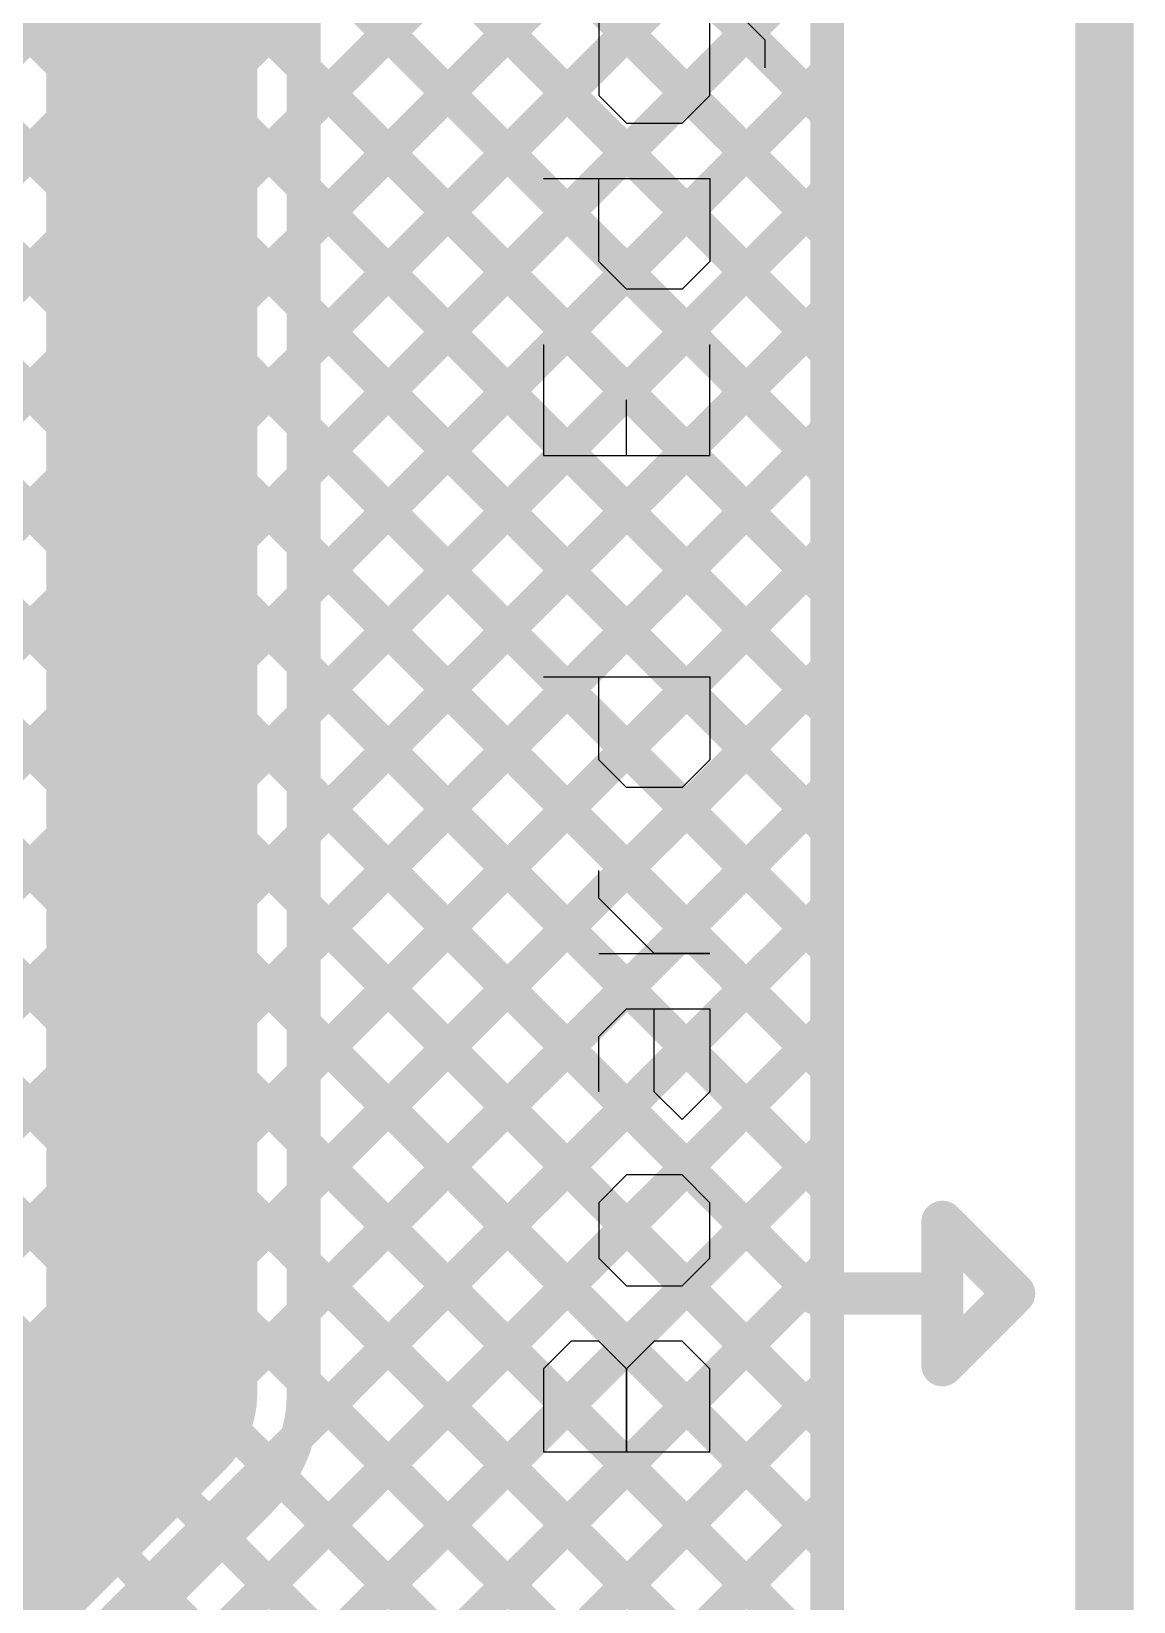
# Model space of a CAD drawing. Header units: millimetres. Extents: x 2.49 to 5.65, y 1.36 to 4.13.
# Drawn here: x 5.3885 to 5.6496, y 2.5558 to 2.9279 of the extents above; entities that cross this region are included whole.
import ezdxf

# ---------------------------------------------------------------- set-up
doc = ezdxf.new("R2010")
doc.units = ezdxf.units.MM
doc.header["$MEASUREMENT"] = 0
for name, color, linetype in [('BottomLayer', 5, 'Continuous'), ('Mechanical2', 216, 'Continuous'), ('TopLayer', 1, 'Continuous'), ('TopOverlay', 2, 'Continuous')]:
    doc.layers.add(name, color=color, linetype=linetype)

# ---------------------------------------------------------------- blocks, each defined once
blk = doc.blocks.new('901_141A1011D10100_73')
at = {"layer": 'TopOverlay'}
for p, q in [((-0.153, -0.38152), (-0.153, -0.42088)), ((-0.13332, -0.38152), (-0.153, -0.38152)), ((-0.12676, -0.38808), (-0.13332, -0.38152)), ((0.03067, -0.38152), (0.03067, -0.42088)), ((0.10938, -0.38152), (0.08314, -0.38152)), ((0.08314, -0.38152), (0.08314, -0.42088)), ((0.14874, -0.38152), (0.14874, -0.42088)), ((-0.12676, -0.39464), (-0.12676, -0.38808)), ((-0.13332, -0.4012), (-0.12676, -0.39464)), ((-0.10708, -0.39464), (-0.11364, -0.4012)), ((-0.09396, -0.39464), (-0.10708, -0.39464)), ((-0.0874, -0.4012), (-0.09396, -0.39464)), ((-0.06773, -0.39464), (-0.05461, -0.39464)), ((-0.05461, -0.39464), (-0.04805, -0.4012)), ((-0.03493, -0.39464), (-0.03493, -0.42088)), ((-0.02837, -0.4012), (-0.02181, -0.39464)), ((-0.02181, -0.39464), (-0.01525, -0.39464)), ((0.00443, -0.4012), (0.01099, -0.39464)), ((0.01099, -0.39464), (0.03067, -0.39464)), ((0.1225, -0.4012), (0.12906, -0.39464)), ((0.12906, -0.39464), (0.14874, -0.39464)), ((0.16842, -0.39464), (0.16186, -0.4012)), ((0.1881, -0.39464), (0.16842, -0.39464)), ((-0.13332, -0.4012), (-0.153, -0.4012)), ((-0.153, -0.4012), (-0.13332, -0.4012)), ((-0.12676, -0.40776), (-0.13332, -0.4012)), ((-0.11364, -0.4012), (-0.11364, -0.41432)), ((-0.0874, -0.41432), (-0.0874, -0.4012)), ((-0.04805, -0.4012), (-0.04805, -0.42088)), ((-0.03493, -0.40776), (-0.02837, -0.4012)), ((0.00443, -0.41432), (0.00443, -0.4012)), ((0.08314, -0.4012), (0.09626, -0.4012)), ((0.1225, -0.41432), (0.1225, -0.4012)), ((0.16186, -0.4012), (0.16186, -0.41432)), ((-0.12676, -0.41432), (-0.12676, -0.40776)), ((-0.07429, -0.41432), (-0.06773, -0.40776)), ((-0.06773, -0.40776), (-0.04805, -0.40776)), ((-0.03493, -0.42088), (-0.03493, -0.40776)), ((-0.13332, -0.42088), (-0.12676, -0.41432)), ((-0.11364, -0.41432), (-0.10708, -0.42088)), ((-0.09396, -0.42088), (-0.0874, -0.41432)), ((-0.06773, -0.42088), (-0.07429, -0.41432)), ((0.01099, -0.42088), (0.00443, -0.41432)), ((0.12906, -0.42088), (0.1225, -0.41432)), ((0.16186, -0.41432), (0.16842, -0.42088)), ((-0.153, -0.42088), (-0.13332, -0.42088)), ((-0.10708, -0.42088), (-0.09396, -0.42088)), ((-0.04805, -0.42088), (-0.06773, -0.42088)), ((0.03067, -0.42088), (0.01099, -0.42088)), ((0.08314, -0.42088), (0.10938, -0.42088)), ((0.14874, -0.42088), (0.12906, -0.42088)), ((0.16842, -0.42088), (0.1881, -0.42088)), ((0.18154, -0.434), (0.1881, -0.42744)), ((0.17498, -0.434), (0.18154, -0.434))]:
    blk.add_line(p, q, dxfattribs=at)
for points, const_width in [([(-0.1155, -0.446), (-0.1155, -0.476)], 0.01), ([(-0.1325, -0.476), (-0.1155, -0.476)], 0.01), ([(-0.1325, -0.476), (-0.1155, -0.493)], 0.01), ([(-0.1155, -0.476), (-0.0985, -0.476)], 0.01), ([(-0.0995, -0.477), (-0.1155, -0.493)], 0.01), ([(-0.19715, -0.51), (0.28614, -0.51)], 0.005)]:
    blk.add_lwpolyline(points, dxfattribs=dict(at, const_width=const_width))
at = {"layer": 'TopOverlay', "const_width": 0.005}
for points in [[(-0.118, -0.446, 1), (-0.113, -0.446, 1)], [(-0.135, -0.476, 1), (-0.13, -0.476, 1)], [(-0.135, -0.476, 1), (-0.13, -0.476, 1)], [(-0.118, -0.476, 1), (-0.113, -0.476, 1)], [(-0.118, -0.476, 1), (-0.113, -0.476, 1)], [(-0.118, -0.476, 1), (-0.113, -0.476, 1)], [(-0.102, -0.477, 1), (-0.097, -0.477, 1)], [(-0.101, -0.476, 1), (-0.096, -0.476, 1)], [(-0.118, -0.493, 1), (-0.113, -0.493, 1)], [(-0.118, -0.493, 1), (-0.113, -0.493, 1)]]:
    blk.add_lwpolyline(points, format="xyb", close=True, dxfattribs=at)

msp = doc.modelspace()

# ---------------------------------------------------------------- linework, layer by layer
at = {"layer": 'BottomLayer'}
for points, const_width in [([(5.577, 3.8819), (5.577, 1.61219)], 0.008), ([(4.668, 3.789), (5.577, 2.88)], 0.008), ([(4.69628, 3.789), (5.577, 2.90828)], 0.008), ([(5.453, 2.90741), (5.577, 3.03141)], 0.008), ([(5.453, 2.87913), (5.577, 3.00313)], 0.008), ([(5.417, 2.605), (5.417, 2.971)], 0.05), ([(5.45264, 2.97607), (5.577, 2.85171)], 0.008), ([(5.453, 2.85085), (5.577, 2.97485)], 0.008), ([(5.453, 2.605), (5.453, 2.971)], 0.008), ([(5.453, 2.94743), (5.577, 2.82343)], 0.008), ([(5.453, 2.82256), (5.577, 2.94656)], 0.008), ([(5.453, 2.91915), (5.577, 2.79515)], 0.008), ([(5.453, 2.79428), (5.577, 2.91828)], 0.008), ([(5.453, 2.89086), (5.577, 2.76686)], 0.008), ([(5.453, 2.76599), (5.577, 2.88999)], 0.008), ([(5.453, 2.86258), (5.577, 2.73858)], 0.008), ([(5.453, 2.73771), (5.577, 2.86171)], 0.008), ([(5.453, 2.83429), (5.577, 2.71029)], 0.008), ([(5.453, 2.70942), (5.577, 2.83342)], 0.008), ([(5.453, 2.80601), (5.577, 2.68201)], 0.008), ([(5.453, 2.68114), (5.577, 2.80514)], 0.008), ([(5.453, 2.77772), (5.577, 2.65372)], 0.008), ([(5.453, 2.65286), (5.577, 2.77686)], 0.008), ([(5.453, 2.74944), (5.577, 2.62544)], 0.008), ([(5.453, 2.62457), (5.577, 2.74857)], 0.008), ([(5.45153, 2.59482), (5.577, 2.72029)], 0.008), ([(5.453, 2.72116), (5.577, 2.59716)], 0.008), ([(4.87142, 1.98642), (5.577, 2.692)], 0.008), ([(5.453, 2.69287), (5.577, 2.56887)], 0.008), ([(5.453, 2.66459), (5.577, 2.54059)], 0.008), ([(4.92327, 2.00999), (5.577, 2.66372)], 0.008), ([(4.94868, 2.00711), (5.577, 2.63543)], 0.008), ([(5.453, 2.6363), (5.577, 2.5123)], 0.008), ([(5.337, 2.525), (5.417, 2.605)], 0.05), ([(4.96463, 1.99478), (5.577, 2.60715)], 0.008), ([(5.453, 2.60802), (5.577, 2.48402)], 0.008), ([(5.44725, 2.58548), (5.577, 2.45573)], 0.008), ([(4.97334, 1.97521), (5.577, 2.57887)], 0.008), ([(5.3625, 2.49959), (5.44241, 2.5795)], 0.008), ([(5.43368, 2.57077), (5.577, 2.42745)], 0.008), ([(5.41954, 2.55663), (5.577, 2.39917)], 0.008)]:
    msp.add_lwpolyline(points, dxfattribs=dict(at, const_width=const_width))
for points, const_width in [([(5.451, 2.91915, 1), (5.455, 2.91915, 1)], 0.004), ([(5.575, 2.91828, 1), (5.579, 2.91828, 1)], 0.004), ([(5.451, 2.90741, 1), (5.455, 2.90741, 1)], 0.004), ([(5.575, 2.90828, 1), (5.579, 2.90828, 1)], 0.004), ([(5.451, 2.89086, 1), (5.455, 2.89086, 1)], 0.004), ([(5.575, 2.88999, 1), (5.579, 2.88999, 1)], 0.004), ([(5.575, 2.88, 1), (5.579, 2.88, 1)], 0.004), ([(5.451, 2.87913, 1), (5.455, 2.87913, 1)], 0.004), ([(5.451, 2.86258, 1), (5.455, 2.86258, 1)], 0.004), ([(5.575, 2.86171, 1), (5.579, 2.86171, 1)], 0.004), ([(5.451, 2.85085, 1), (5.455, 2.85085, 1)], 0.004), ([(5.575, 2.85171, 1), (5.579, 2.85171, 1)], 0.004), ([(5.451, 2.83429, 1), (5.455, 2.83429, 1)], 0.004), ([(5.575, 2.83342, 1), (5.579, 2.83342, 1)], 0.004), ([(5.451, 2.82256, 1), (5.455, 2.82256, 1)], 0.004), ([(5.575, 2.82343, 1), (5.579, 2.82343, 1)], 0.004), ([(5.451, 2.80601, 1), (5.455, 2.80601, 1)], 0.004), ([(5.575, 2.80514, 1), (5.579, 2.80514, 1)], 0.004), ([(5.451, 2.79428, 1), (5.455, 2.79428, 1)], 0.004), ([(5.575, 2.79515, 1), (5.579, 2.79515, 1)], 0.004), ([(5.451, 2.77772, 1), (5.455, 2.77772, 1)], 0.004), ([(5.575, 2.77686, 1), (5.579, 2.77686, 1)], 0.004), ([(5.451, 2.76599, 1), (5.455, 2.76599, 1)], 0.004), ([(5.575, 2.76686, 1), (5.579, 2.76686, 1)], 0.004), ([(5.451, 2.74944, 1), (5.455, 2.74944, 1)], 0.004), ([(5.575, 2.74857, 1), (5.579, 2.74857, 1)], 0.004), ([(5.575, 2.73858, 1), (5.579, 2.73858, 1)], 0.004), ([(5.451, 2.73771, 1), (5.455, 2.73771, 1)], 0.004), ([(5.451, 2.72116, 1), (5.455, 2.72116, 1)], 0.004), ([(5.575, 2.72029, 1), (5.579, 2.72029, 1)], 0.004), ([(5.451, 2.70942, 1), (5.455, 2.70942, 1)], 0.004), ([(5.575, 2.71029, 1), (5.579, 2.71029, 1)], 0.004), ([(5.451, 2.69287, 1), (5.455, 2.69287, 1)], 0.004), ([(5.575, 2.692, 1), (5.579, 2.692, 1)], 0.004), ([(5.451, 2.68114, 1), (5.455, 2.68114, 1)], 0.004), ([(5.575, 2.68201, 1), (5.579, 2.68201, 1)], 0.004), ([(5.451, 2.66459, 1), (5.455, 2.66459, 1)], 0.004), ([(5.575, 2.66372, 1), (5.579, 2.66372, 1)], 0.004), ([(5.575, 2.65372, 1), (5.579, 2.65372, 1)], 0.004), ([(5.451, 2.65286, 1), (5.455, 2.65286, 1)], 0.004), ([(5.451, 2.6363, 1), (5.455, 2.6363, 1)], 0.004), ([(5.575, 2.63543, 1), (5.579, 2.63543, 1)], 0.004), ([(5.4045, 2.605, 1), (5.4295, 2.605, 1)], 0.025), ([(5.4045, 2.605, 1), (5.4295, 2.605, 1)], 0.025), ([(5.451, 2.62457, 1), (5.455, 2.62457, 1)], 0.004), ([(5.575, 2.62544, 1), (5.579, 2.62544, 1)], 0.004), ([(5.451, 2.60802, 1), (5.455, 2.60802, 1)], 0.004), ([(5.451, 2.605, 1), (5.455, 2.605, 1)], 0.004), ([(5.451, 2.605, 1), (5.455, 2.605, 1)], 0.004), ([(5.451, 2.605, 1), (5.455, 2.605, 1)], 0.004), ([(5.575, 2.60715, 1), (5.579, 2.60715, 1)], 0.004), ([(5.575, 2.59716, 1), (5.579, 2.59716, 1)], 0.004), ([(5.44953, 2.59482, 1), (5.45353, 2.59482, 1)], 0.004), ([(5.44525, 2.58548, 1), (5.44925, 2.58548, 1)], 0.004), ([(5.44041, 2.5795, 1), (5.44441, 2.5795, 1)], 0.004), ([(5.44041, 2.5795, 1), (5.44441, 2.5795, 1)], 0.004), ([(5.44046, 2.57954, 1), (5.44446, 2.57954, 1)], 0.004), ([(5.575, 2.57887, 1), (5.579, 2.57887, 1)], 0.004), ([(5.43168, 2.57077, 1), (5.43568, 2.57077, 1)], 0.004), ([(5.575, 2.56887, 1), (5.579, 2.56887, 1)], 0.004), ([(5.41754, 2.55663, 1), (5.42154, 2.55663, 1)], 0.004)]:
    msp.add_lwpolyline(points, format="xyb", close=True, dxfattribs=dict(at, const_width=const_width))
at = {"layer": 'BottomLayer', "const_width": 0.008}
for points in [[(5.453, 2.605, -0.199396), (5.44241, 2.5795)], [(5.453, 2.605, -0.198912), (5.44246, 2.57954)]]:
    msp.add_lwpolyline(points, format="xyb", dxfattribs=at)
at = {"layer": 'Mechanical2', "const_width": 0.01}
msp.add_lwpolyline([(5.64461, 1.36909), (5.64461, 4.125)], dxfattribs=at)
at = {"layer": 'TopLayer', "const_width": 0.008}
for points in [[(5.577, 3.8819), (5.577, 1.61219)], [(5.271, 3.21428), (5.577, 2.90828)], [(5.271, 3.186), (5.577, 2.88)], [(5.271, 3.15771), (5.577, 2.85171)], [(5.296, 2.83527), (5.577, 3.11627)], [(5.296, 3.10443), (5.577, 2.82343)], [(5.296, 2.80698), (5.577, 3.08798)], [(5.296, 2.7787), (5.577, 3.0597)], [(5.3192, 3.05295), (5.577, 2.79515)], [(4.864, 2.31841), (5.577, 3.03141)], [(5.31821, 3.02565), (5.577, 2.76686)], [(4.864, 2.29013), (5.577, 3.00313)], [(5.31101, 3.00457), (5.577, 2.73858)], [(5.29979, 2.98751), (5.577, 2.71029)], [(5.20741, 2.60526), (5.577, 2.97485)], [(5.296, 2.96301), (5.577, 2.68201)], [(5.24015, 2.60971), (5.577, 2.94656)], [(5.296, 2.93472), (5.577, 2.65372)], [(5.26362, 2.6049), (5.577, 2.91828)], [(5.296, 2.90644), (5.577, 2.62544)], [(5.2824, 2.59539), (5.577, 2.88999)], [(5.296, 2.87816), (5.577, 2.59716)], [(5.2976, 2.58231), (5.577, 2.86171)], [(5.296, 2.84987), (5.577, 2.56887)], [(5.3094, 2.56583), (5.577, 2.83342)], [(5.296, 2.82159), (5.577, 2.54059)], [(5.31735, 2.54549), (5.577, 2.80514)], [(5.296, 2.7933), (5.577, 2.5123)], [(5.31969, 2.51955), (5.577, 2.77686)], [(5.296, 2.76502), (5.577, 2.48402)], [(5.18788, 2.76), (5.577, 2.37088)], [(5.21617, 2.76), (5.577, 2.39917)], [(5.24445, 2.76), (5.577, 2.42745)], [(5.27273, 2.76), (5.577, 2.45573)], [(5.30395, 2.47552), (5.577, 2.74857)], [(5.271, 2.41429), (5.577, 2.72029)], [(5.271, 2.386), (5.577, 2.692)], [(5.271, 2.35772), (5.577, 2.66372)], [(5.271, 2.32943), (5.577, 2.63543)], [(5.271, 2.30115), (5.577, 2.60715)], [(5.271, 2.27287), (5.577, 2.57887)]]:
    msp.add_lwpolyline(points, dxfattribs=at)
at = {"layer": 'TopLayer', "const_width": 0.004}
for points in [[(5.575, 2.91828, 1), (5.579, 2.91828, 1)], [(5.575, 2.90828, 1), (5.579, 2.90828, 1)], [(5.575, 2.88999, 1), (5.579, 2.88999, 1)], [(5.575, 2.88, 1), (5.579, 2.88, 1)], [(5.575, 2.86171, 1), (5.579, 2.86171, 1)], [(5.575, 2.85171, 1), (5.579, 2.85171, 1)], [(5.575, 2.83342, 1), (5.579, 2.83342, 1)], [(5.575, 2.82343, 1), (5.579, 2.82343, 1)], [(5.575, 2.80514, 1), (5.579, 2.80514, 1)], [(5.575, 2.79515, 1), (5.579, 2.79515, 1)], [(5.575, 2.77686, 1), (5.579, 2.77686, 1)], [(5.575, 2.76686, 1), (5.579, 2.76686, 1)], [(5.575, 2.74857, 1), (5.579, 2.74857, 1)], [(5.575, 2.73858, 1), (5.579, 2.73858, 1)], [(5.575, 2.72029, 1), (5.579, 2.72029, 1)], [(5.575, 2.71029, 1), (5.579, 2.71029, 1)], [(5.575, 2.692, 1), (5.579, 2.692, 1)], [(5.575, 2.68201, 1), (5.579, 2.68201, 1)], [(5.575, 2.66372, 1), (5.579, 2.66372, 1)], [(5.575, 2.65372, 1), (5.579, 2.65372, 1)], [(5.575, 2.63543, 1), (5.579, 2.63543, 1)], [(5.575, 2.62544, 1), (5.579, 2.62544, 1)], [(5.575, 2.60715, 1), (5.579, 2.60715, 1)], [(5.575, 2.59716, 1), (5.579, 2.59716, 1)], [(5.575, 2.57887, 1), (5.579, 2.57887, 1)], [(5.575, 2.56887, 1), (5.579, 2.56887, 1)]]:
    msp.add_lwpolyline(points, format="xyb", close=True, dxfattribs=at)

# ---------------------------------------------------------------- block references
at = {"rotation": 90}
msp.add_blockref('901_141A1011D10100_73', (5.12831, 2.74429), dxfattribs=at)

doc.saveas('drawing.dxf')
